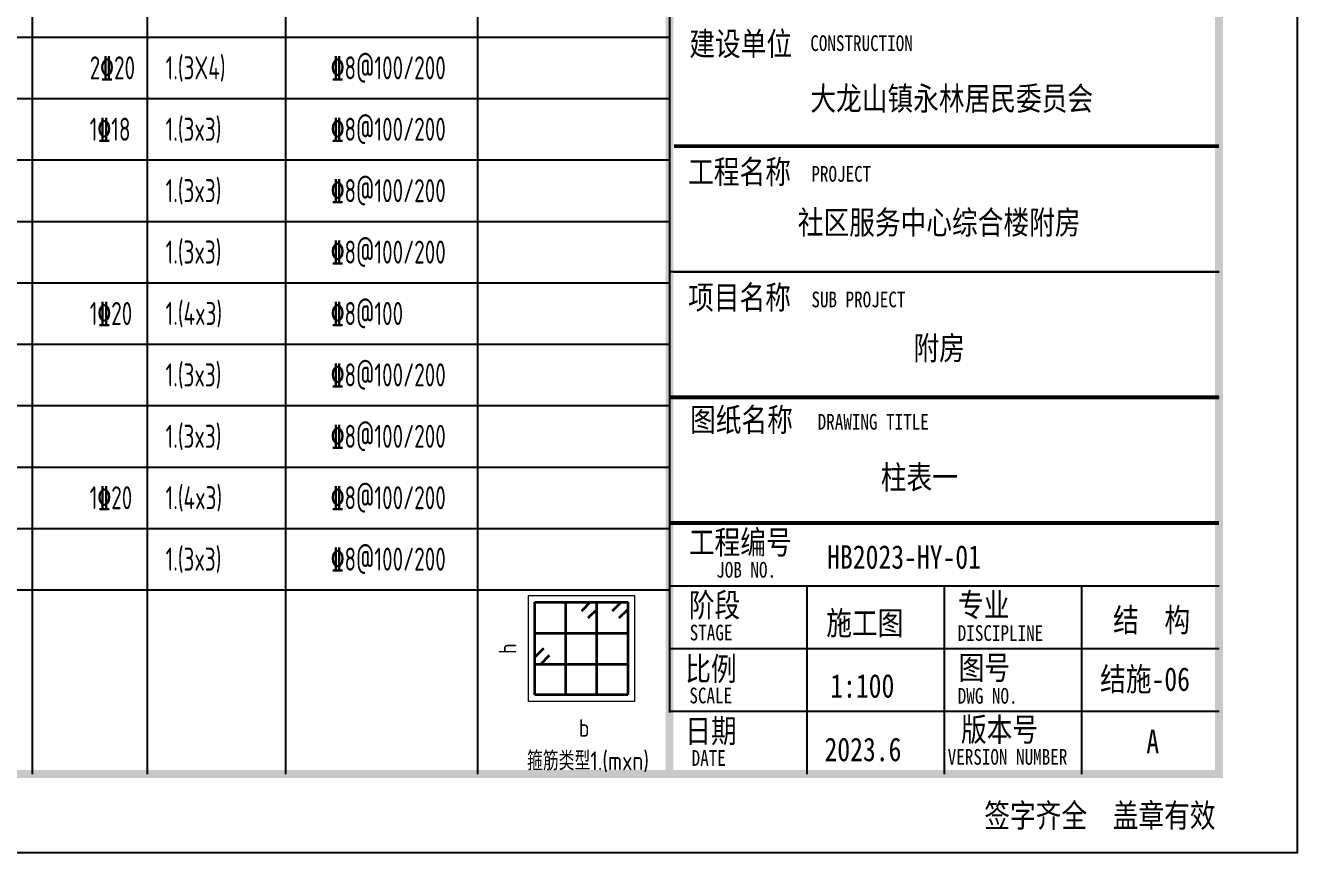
# Model space of a CAD drawing. Extents: x 1051052 to 1482120, y -981644 to -673261.
# Drawn here: x 1275085 to 1291288, y -870229 to -859691 of the extents above; entities that cross this region are included whole.
import ezdxf
from ezdxf.enums import TextEntityAlignment as Align

# ---------------------------------------------------------------- set-up
doc = ezdxf.new("R2010")
doc.units = 0
doc.header["$LTSCALE"] = 1000
doc.header["$MEASUREMENT"] = 0
for name, color, linetype, lineweight in [('BORDER', 4, 'Continuous', 25), ('TAB', 7, 'Continuous', 25), ('TAB-TEXT', 7, 'Continuous', 25)]:
    doc.layers.add(name, color=color, linetype=linetype, lineweight=lineweight)
for name, color, linetype in [('TK', 142, 'Continuous'), ('XM', 7, 'Continuous'), ('中文', 2, 'Continuous'), ('填充', 8, 'Continuous')]:
    doc.layers.add(name, color=color, linetype=linetype)
doc.styles.add('FromPkpm', font='Pkpmeng', dxfattribs={"width": 0.7, "bigfont": 'hztxt'})
doc.styles.add('HYZT1', font='', dxfattribs={"width": 0.8})
doc.styles.get('HYZT1').set_extended_font_data('SimSun')

# ---------------------------------------------------------------- blocks, each defined once
blk = doc.blocks.new('2004')
at = {"color": 1, "lineweight": 35}
for p, q in [((-451, -34772), (-451, -33197)), ((-451, -33197), (1124, -33197)), ((74, -34772), (74, -33197)), ((487, -33197), (337, -33347)), ((599, -34772), (599, -33197)), ((1012, -33197), (862, -33347)), ((1124, -33197), (1124, -34772)), ((599, -33317), (449, -33467)), ((1124, -33317), (974, -33467)), ((-451, -33722), (1124, -33722)), ((-451, -34127), (-301, -33977)), ((-352, -34247), (-202, -34097)), ((-451, -34247), (1124, -34247)), ((1124, -34772), (-451, -34772))]:
    blk.add_line(p, q, dxfattribs=at)
at = {"color": 2, "lineweight": 18}
blk.add_lwpolyline([(1237, -33084), (1237, -34884), (-563, -34884), (-563, -33084)], close=True, dxfattribs=at)
at = {"color": 2, "lineweight": 25, "style": 'FromPkpm', "width": 0.84}
blk.add_text('箍筋类型1.(mxn)', height=320, dxfattribs=at).set_placement((449, -36051), align=Align.CENTER)
at = {"layer": '中文', "color": 2, "lineweight": 25, "style": 'FromPkpm', "width": 0.83}
blk.add_text('h', height=300, rotation=90, dxfattribs=at).set_placement((-767, -33985), align=Align.CENTER)
blk.add_text('b', height=300, dxfattribs=at).set_placement((383, -35482), align=Align.CENTER)
blk = doc.blocks.new('A$C05385F37')
at = {"layer": 'TK'}
for p, q in [((-1000, -34600), (-8000, -34600)), ((-7944, -34600), (-1000, -34600)), ((-8000, -36200), (-1000, -36200)), ((-8000, -36200), (-1000, -36200)), ((-1000, -36200), (-8000, -36200)), ((-8000, -36200), (-1000, -36200)), ((-8000, -36200), (-2830, -36200)), ((-8000, -36200), (-1000, -36200)), ((-8000, -36200), (-1000, -36200)), ((-8000, -38600), (-1000, -38600)), ((-8000, -38600), (-1000, -38600)), ((-6250, -38600), (-6250, -41000)), ((-4500, -38600), (-4500, -41000)), ((-2750, -38600), (-2750, -41000)), ((-8000, -39400), (-1000, -39400)), ((-8000, -40200), (-1000, -40200))]:
    blk.add_line(p, q, dxfattribs=at)
for points, const_width in [([(-8000, -1000), (-8000, -41000)], 100), ([(-1000, -33000), (-7944, -33000)], 50), ([(-8000, -36200), (-1000, -36200)], 50), ([(-7944, -36200), (-1000, -36200)], 50), ([(-8000, -37800), (-1000, -37800)], 50)]:
    blk.add_lwpolyline(points, dxfattribs=dict(at, const_width=const_width))
at = {"layer": 'TK', "style": 'HYZT1', "width": 0.8}
for s, height, p in [('建设单位', 300, (-7747, -31846)), ('CONSTRUCTION', 200, (-6206, -31788)), ('工程名称', 300, (-7762, -33477)), ('PROJECT', 200, (-6192, -33453)), ('项目名称', 300, (-7762, -35077)), ('SUB PROJECT', 200, (-6192, -35053)), ('图纸名称', 300, (-7737, -36636)), ('DRAWING TITLE', 200, (-6112, -36612)), ('工程编号', 300, (-7753, -38197)), ('JOB NO.', 200, (-7404, -38497)), ('阶段', 300, (-7753, -38997)), ('专业', 300, (-4325, -38995)), ('STAGE', 200, (-7742, -39297)), ('DISCIPLINE', 200, (-4328, -39303)), ('比例', 300, (-7798, -39809)), ('图号', 300, (-4317, -39795)), ('SCALE', 200, (-7746, -40099)), ('DWG NO.', 200, (-4328, -40103)), ('日期', 300, (-7798, -40600)), ('版本号', 300, (-4287, -40582)), ('DATE', 200, (-7717, -40895)), ('VERSION NUMBER', 200, (-4456, -40881)), ('签字齐全  盖章有效', 300, (-3990, -41678))]:
    blk.add_text(s, height=height, dxfattribs=at).set_placement(p)
blk = doc.blocks.new('A2K')
at = {"layer": 'TK'}
blk.add_lwpolyline([(0, 0), (59400, 0), (59400, 42000), (0, 42000)], close=True, dxfattribs=at)
at = {"layer": 'TK', "const_width": 100}
blk.add_lwpolyline([(2500, 1000), (58400, 1000), (58400, 41000), (2500, 41000)], close=True, dxfattribs=at)
at = {"color": 4}
blk.add_blockref('A$C05385F37', (59400, 42000), dxfattribs=at)
at = {"layer": 'XM', "style": 'HYZT1', "width": 0.8}
for s, p in [('大龙山镇永林居民委员会 ', (55077, 9607)), ('社区服务中心综合楼附房', (54835, 8028)), ('附房', (54835, 6428))]:
    blk.add_text(s, height=300, dxfattribs=at).set_placement(p, align=Align.MIDDLE_CENTER)
for s, p in [('HB2023-HY-01', (53409, 3616)), ('施工图', (53397, 2774)), ('结  构', (57051, 2813)), ('1:100', (53448, 1974)), ('2023.6', (53375, 1164)), ('A', (57474, 1264))]:
    blk.add_text(s, height=300, dxfattribs=at).set_placement(p)

msp = doc.modelspace()

# ---------------------------------------------------------------- linework, layer by layer
at = {"layer": 'TAB'}
for p, q in [((1275170.339, -831673.877), (1275170.339, -869229.077)), ((1276637.339, -831673.877), (1276637.339, -869229.077)), ((1278397.739, -831673.877), (1278397.739, -869229.077)), ((1280842.739, -831673.877), (1280842.739, -869229.077)), ((1283287.739, -831673.877), (1283287.739, -868446.675)), ((1260011.339, -859840.275), (1283287.739, -859840.275)), ((1260011.339, -860622.675), (1283287.739, -860622.675)), ((1260011.339, -861405.075), (1283287.739, -861405.075)), ((1260011.339, -862187.475), (1283287.739, -862187.475)), ((1258837.739, -862969.875), (1283287.739, -862969.875)), ((1260011.339, -863752.277), (1283287.732, -863752.277)), ((1260011.339, -864534.677), (1283287.732, -864534.677)), ((1260011.339, -865317.077), (1283287.732, -865317.077)), ((1260011.339, -866099.477), (1283287.732, -866099.477)), ((1258837.739, -866881.877), (1283287.732, -866881.877))]:
    msp.add_line(p, q, dxfattribs=at)

# ---------------------------------------------------------------- block references
at = {"layer": 'BORDER', "xscale": 0.7500000000011755, "yscale": 0.7500000000011755, "zscale": 0.7500000000011755}
msp.add_blockref('2004', (1281913.586, -842142.566), dxfattribs=at)
at = {"layer": '填充'}
msp.add_blockref('A2K', (1231887.738, -870229.077), dxfattribs=at)

# ---------------------------------------------------------------- texts
at = {"layer": 'TAB-TEXT', "style": 'FromPkpm', "width": 0.7}
for s, p in [('2%%13220', (1275903.839, -860231.475)), ('1.(3X4)', (1276870.43, -860231.475)), ('%%1328@100/200', (1278973.13, -860231.475)), ('%%1328@100/200', (1278973.13, -861013.875)), ('1%%13218', (1275903.839, -861013.875)), ('1.(3x3)', (1276870.43, -861013.875)), ('1.(3x3)', (1276870.43, -861796.275)), ('%%1328@100/200', (1278973.13, -861796.275)), ('1.(3x3)', (1276870.43, -862578.675)), ('%%1328@100/200', (1278973.13, -862578.675)), ('1%%13220', (1275903.832, -863361.077)), ('1.(4x3)', (1276870.422, -863361.077)), ('%%1328@100', (1278973.122, -863361.077)), ('1.(3x3)', (1276870.422, -864143.477)), ('%%1328@100/200', (1278973.122, -864143.477)), ('1.(3x3)', (1276870.422, -864925.877)), ('%%1328@100/200', (1278973.122, -864925.877)), ('%%1328@100/200', (1278973.122, -865708.277)), ('1%%13220', (1275903.832, -865708.277)), ('1.(4x3)', (1276870.422, -865708.277)), ('1.(3x3)', (1276870.422, -866490.677)), ('%%1328@100/200', (1278973.122, -866490.677))]:
    msp.add_text(s, height=293.4, dxfattribs=at).set_placement(p, align=Align.MIDDLE_LEFT)
at = {"layer": 'XM', "style": 'HYZT1', "width": 0.8}
for s, p in [('柱表一', (1285979.337, -865597.217)), ('结施-06', (1288773.092, -868169.417))]:
    msp.add_text(s, height=300, dxfattribs=at).set_placement(p)

doc.saveas('drawing.dxf')
